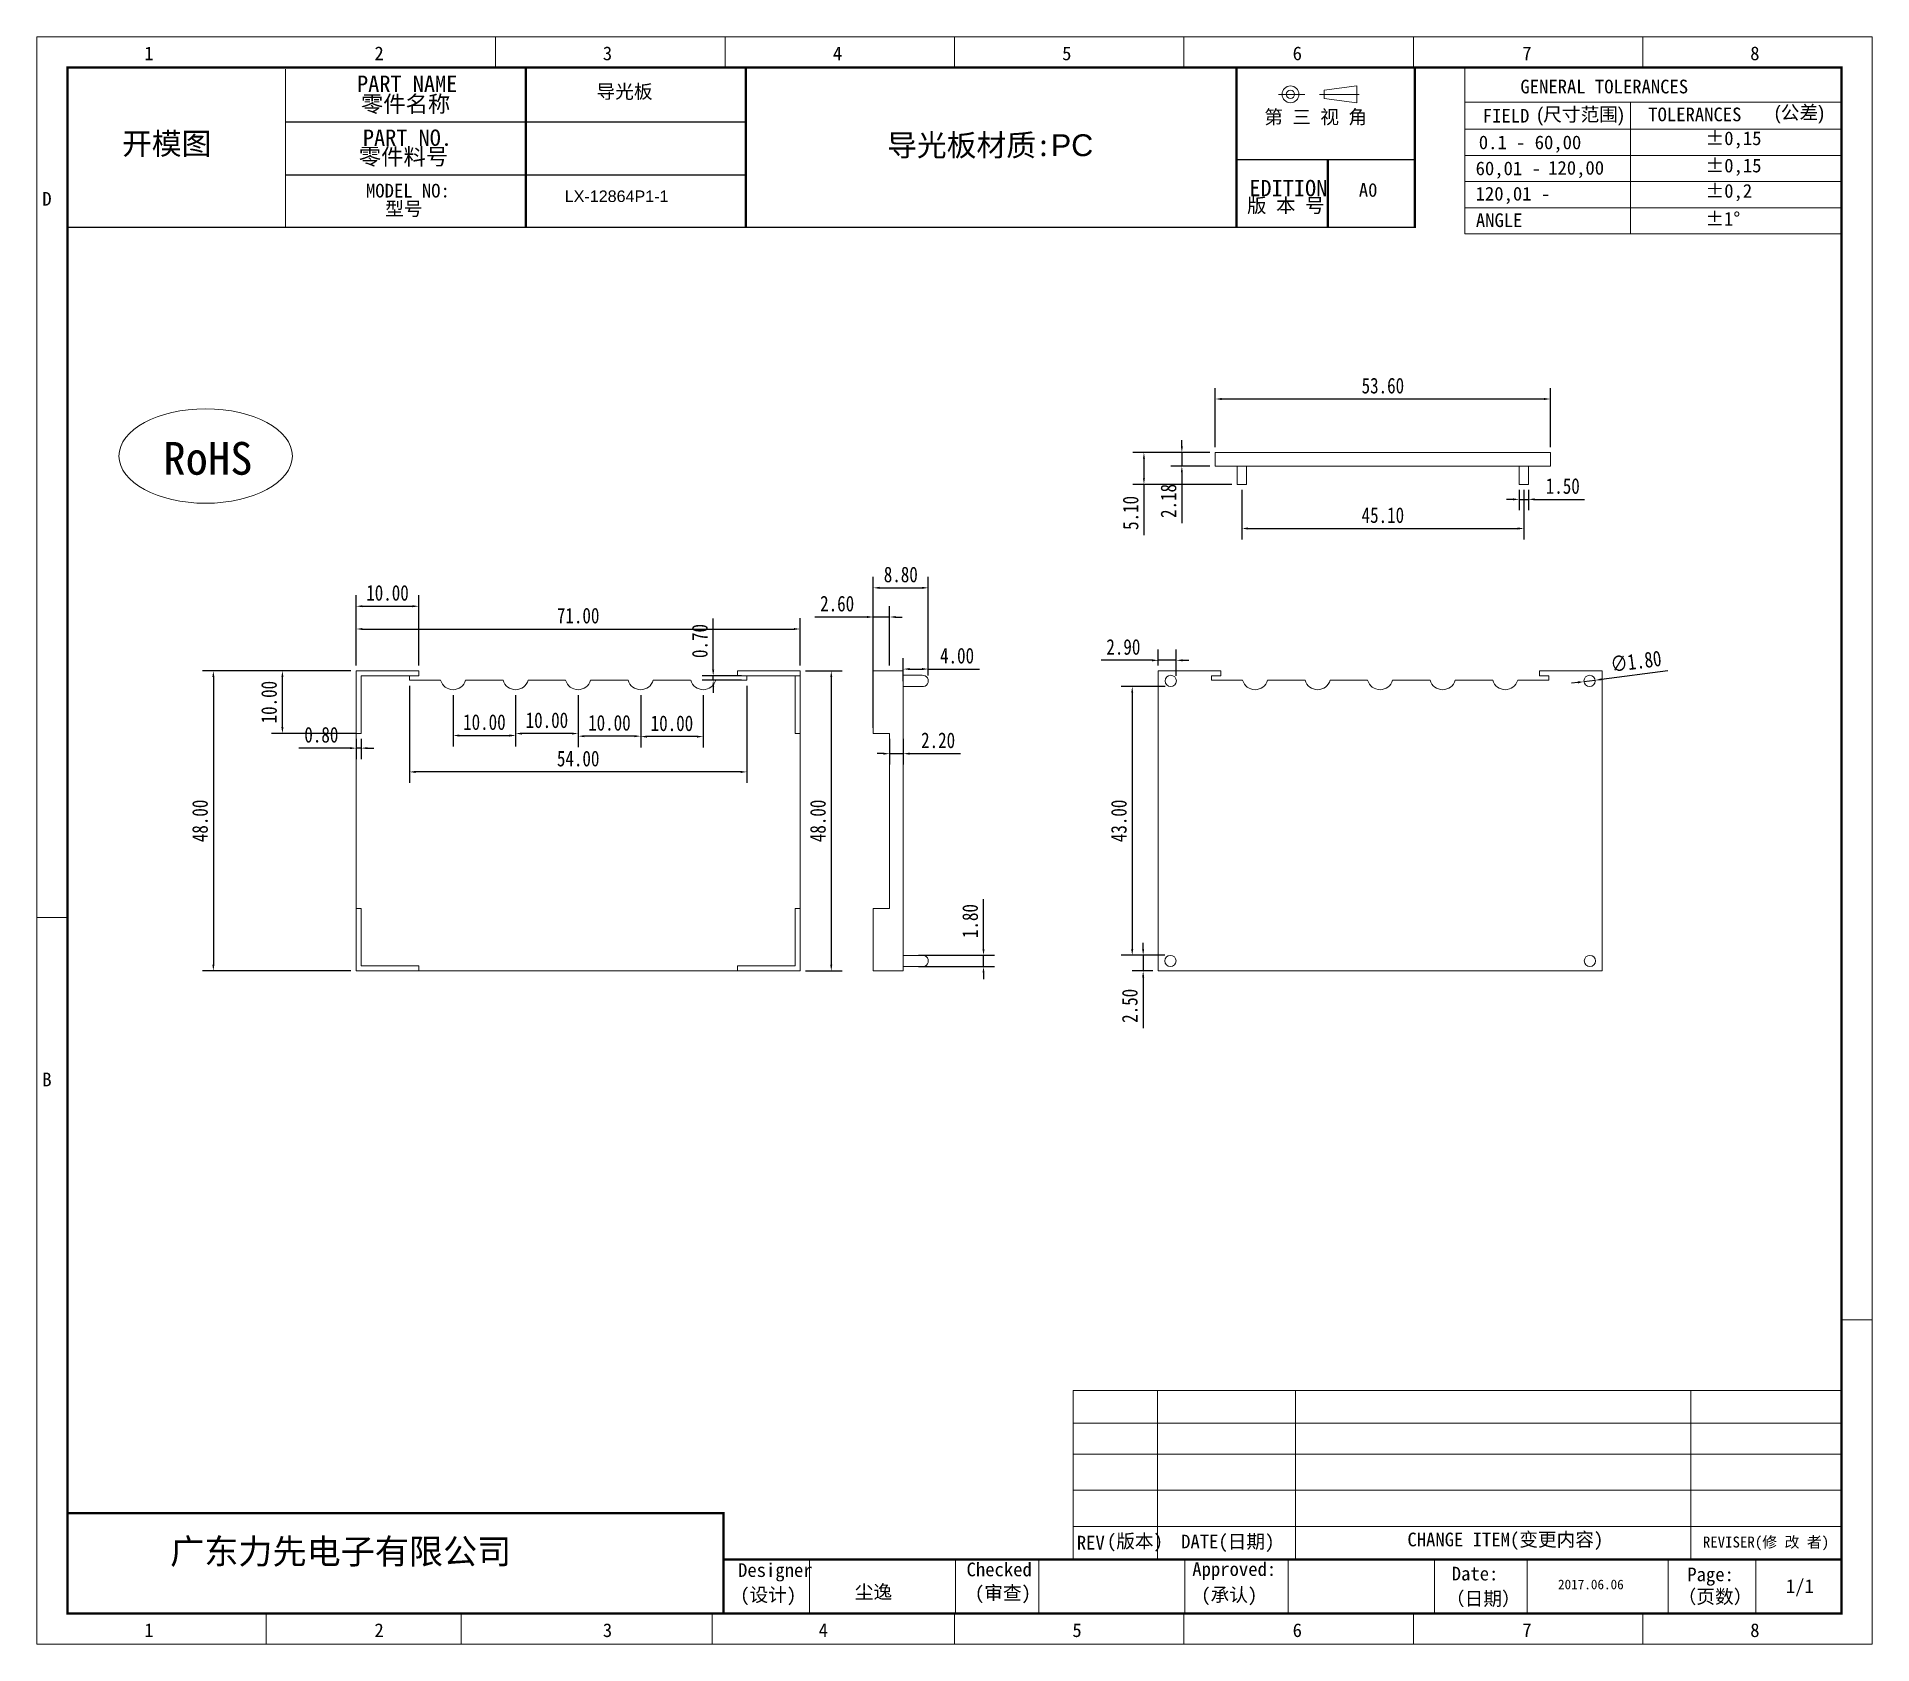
# Model space of a CAD drawing. Header units: millimetres. Extents: x -1174 to -880, y -24 to 233.
import ezdxf
from ezdxf.enums import TextEntityAlignment as Align

# ---------------------------------------------------------------- set-up
doc = ezdxf.new("R2010")
doc.units = ezdxf.units.MM
doc.layers.add('FPC-O', color=7, linetype='Continuous')
doc.layers.add('P', color=7, linetype='Continuous')
doc.styles.add('linxunlong', font='')
doc.styles.add('标注层', font='', dxfattribs={"width": 0.8, "height": 2.5})
doc.styles.add('楷体', font='')
doc.styles.get('linxunlong').set_extended_font_data('SimSun')
doc.styles.get('标注层').set_extended_font_data('SimSun')
doc.styles.get('楷体').set_extended_font_data('楷体_GB2312')
doc.dimstyles.new('标准尺寸标注', dxfattribs={"dimtxt": 2.5, "dimasz": 1, "dimexe": 1.75, "dimexo": 0.875, "dimgap": 0.875, "dimtad": 1, "dimzin": 1, "dimdsep": 46, "dimtxsty": '标注层', "dimcen": 2.5, "dimadec": 0, "dimazin": 0, "dimtfac": 1, "dimtmove": 0, "dimatfit": 3, "dimfxl": 1, "dimtolj": 1, "dimtzin": 0, "dimarcsym": 0})

# ---------------------------------------------------------------- blocks, each defined once
blk = doc.blocks.new('*D42')
at = {"layer": 'Defpoints', "color": 0}
for p in [(-1051.89, 138.06), (-1122.89, 131.36), (-1051.89, 131.36)]:
    blk.add_point(p, dxfattribs=at)
at = {"layer": 'FPC-O', "color": 0, "lineweight": -2}
for p, q in [((-1122.89, 132.23), (-1122.89, 139.81)), ((-1121.89, 138.06), (-1052.89, 138.06)), ((-1051.89, 132.23), (-1051.89, 139.81))]:
    blk.add_line(p, q, dxfattribs=at)
at = {"layer": 'FPC-O', "color": 0}
for points in [[(-1121.89, 138.23), (-1121.89, 137.9), (-1122.89, 138.06)], [(-1052.89, 138.23), (-1052.89, 137.9), (-1051.89, 138.06)]]:
    blk.add_solid(points, dxfattribs=at)
at = {"layer": 'FPC-O', "color": 0, "lineweight": 5, "insert": (-1087.39, 140.19), "char_height": 2.5, "attachment_point": 5, "style": '标注层'}
blk.add_mtext('\\A1;71.00', dxfattribs=at)
blk = doc.blocks.new('*D43')
at = {"layer": 'Defpoints', "color": 0}
for p in [(-1051.89, 131.36), (-1051.89, 83.36), (-1046.9, 83.36)]:
    blk.add_point(p, dxfattribs=at)
at = {"layer": 'FPC-O', "color": 0, "lineweight": -2}
for p, q in [((-1051.02, 131.36), (-1045.15, 131.36)), ((-1046.9, 130.36), (-1046.9, 84.36)), ((-1051.02, 83.36), (-1045.15, 83.36))]:
    blk.add_line(p, q, dxfattribs=at)
at = {"layer": 'FPC-O', "color": 0}
for points in [[(-1047.07, 130.36), (-1046.74, 130.36), (-1046.9, 131.36)], [(-1047.07, 84.36), (-1046.74, 84.36), (-1046.9, 83.36)]]:
    blk.add_solid(points, dxfattribs=at)
at = {"layer": 'FPC-O', "color": 0, "lineweight": 5, "insert": (-1049.03, 107.36), "char_height": 2.5, "attachment_point": 5, "rotation": 90, "style": '标注层'}
blk.add_mtext('\\A1;48.00', dxfattribs=at)
blk = doc.blocks.new('*D44')
at = {"layer": 'Defpoints', "color": 0}
for p in [(-1037.58, 139.98), (-1037.58, 131.36), (-1040.18, 121.36)]:
    blk.add_point(p, dxfattribs=at)
at = {"layer": 'FPC-O', "color": 0, "lineweight": -2}
for p, q in [((-1040.18, 122.23), (-1040.18, 141.73)), ((-1037.58, 132.23), (-1037.58, 141.73)), ((-1041.18, 139.98), (-1049.53, 139.98)), ((-1037.58, 139.98), (-1040.18, 139.98)), ((-1036.58, 139.98), (-1035.58, 139.98))]:
    blk.add_line(p, q, dxfattribs=at)
at = {"layer": 'FPC-O', "color": 0}
for points in [[(-1041.18, 140.15), (-1041.18, 139.82), (-1040.18, 139.98)], [(-1036.58, 140.15), (-1036.58, 139.82), (-1037.58, 139.98)]]:
    blk.add_solid(points, dxfattribs=at)
at = {"layer": 'FPC-O', "color": 0, "lineweight": 5, "insert": (-1045.96, 142.11), "char_height": 2.5, "attachment_point": 5, "style": '标注层'}
blk.add_mtext('\\A1;2.60', dxfattribs=at)
blk = doc.blocks.new('*D45')
at = {"layer": 'Defpoints', "color": 0}
for p in [(-1037.58, 121.36), (-1035.38, 121.36), (-1035.38, 118.12)]:
    blk.add_point(p, dxfattribs=at)
at = {"layer": 'FPC-O', "color": 0, "lineweight": -2}
for p, q in [((-1037.58, 120.48), (-1037.58, 116.37)), ((-1035.38, 120.48), (-1035.38, 116.37)), ((-1038.58, 118.12), (-1039.58, 118.12)), ((-1037.58, 118.12), (-1035.38, 118.12)), ((-1034.38, 118.12), (-1026.23, 118.12))]:
    blk.add_line(p, q, dxfattribs=at)
at = {"layer": 'FPC-O', "color": 0}
for points in [[(-1038.58, 118.28), (-1038.58, 117.95), (-1037.58, 118.12)], [(-1034.38, 118.28), (-1034.38, 117.95), (-1035.38, 118.12)]]:
    blk.add_solid(points, dxfattribs=at)
at = {"layer": 'FPC-O', "color": 0, "lineweight": 5, "insert": (-1029.81, 120.24), "char_height": 2.5, "attachment_point": 5, "style": '标注层'}
blk.add_mtext('\\A1;2.20', dxfattribs=at)
blk = doc.blocks.new('*D46')
at = {"layer": 'Defpoints', "color": 0}
for p in [(-1031.38, 131.65), (-1031.38, 129.76), (-1035.38, 128.86)]:
    blk.add_point(p, dxfattribs=at)
at = {"layer": 'FPC-O', "color": 0, "lineweight": -2}
for p, q in [((-1035.38, 129.73), (-1035.38, 133.4)), ((-1031.38, 130.63), (-1031.38, 133.4)), ((-1034.38, 131.65), (-1032.38, 131.65)), ((-1031.38, 131.65), (-1023.19, 131.65))]:
    blk.add_line(p, q, dxfattribs=at)
at = {"layer": 'FPC-O', "color": 0}
for points in [[(-1034.38, 131.82), (-1034.38, 131.49), (-1035.38, 131.65)], [(-1032.38, 131.82), (-1032.38, 131.49), (-1031.38, 131.65)]]:
    blk.add_solid(points, dxfattribs=at)
at = {"layer": 'FPC-O', "color": 0, "lineweight": 5, "insert": (-1026.78, 133.78), "char_height": 2.5, "attachment_point": 5, "style": '标注层'}
blk.add_mtext('\\A1;4.00', dxfattribs=at)
blk = doc.blocks.new('*D47')
at = {"layer": 'Defpoints', "color": 0}
for p in [(-1122.89, 121.36), (-1122.09, 121.36), (-1122.89, 119)]:
    blk.add_point(p, dxfattribs=at)
at = {"layer": 'FPC-O', "color": 0, "lineweight": -2}
for p, q in [((-1122.89, 120.48), (-1122.89, 117.25)), ((-1122.09, 120.48), (-1122.09, 117.25)), ((-1123.89, 119), (-1132.05, 119)), ((-1122.09, 119), (-1122.89, 119)), ((-1121.09, 119), (-1120.09, 119))]:
    blk.add_line(p, q, dxfattribs=at)
at = {"layer": 'FPC-O', "color": 0}
for points in [[(-1123.89, 119.17), (-1123.89, 118.84), (-1122.89, 119)], [(-1121.09, 119.17), (-1121.09, 118.84), (-1122.09, 119)]]:
    blk.add_solid(points, dxfattribs=at)
at = {"layer": 'FPC-O', "color": 0, "lineweight": 5, "insert": (-1128.47, 121.13), "char_height": 2.5, "attachment_point": 5, "style": '标注层'}
blk.add_mtext('\\A1;0.80', dxfattribs=at)
blk = doc.blocks.new('*D48')
at = {"layer": 'Defpoints', "color": 0}
for p in [(-1134.7, 131.36), (-1122.89, 131.36), (-1121.98, 121.36)]:
    blk.add_point(p, dxfattribs=at)
at = {"layer": 'FPC-O', "color": 0, "lineweight": -2}
for p, q in [((-1123.77, 131.36), (-1136.45, 131.36)), ((-1134.7, 122.36), (-1134.7, 130.36)), ((-1122.86, 121.36), (-1136.45, 121.36))]:
    blk.add_line(p, q, dxfattribs=at)
at = {"layer": 'FPC-O', "color": 0}
for points in [[(-1134.87, 130.36), (-1134.53, 130.36), (-1134.7, 131.36)], [(-1134.87, 122.36), (-1134.53, 122.36), (-1134.7, 121.36)]]:
    blk.add_solid(points, dxfattribs=at)
at = {"layer": 'FPC-O', "color": 0, "lineweight": 5, "insert": (-1136.83, 126.36), "char_height": 2.5, "attachment_point": 5, "rotation": 90, "style": '标注层'}
blk.add_mtext('\\A1;10.00', dxfattribs=at)
blk = doc.blocks.new('*D49')
at = {"layer": 'Defpoints', "color": 0}
for p in [(-1112.89, 141.7), (-1122.89, 131.36), (-1112.89, 131.36)]:
    blk.add_point(p, dxfattribs=at)
at = {"layer": 'FPC-O', "color": 0, "lineweight": -2}
for p, q in [((-1122.89, 132.23), (-1122.89, 143.45)), ((-1121.89, 141.7), (-1113.89, 141.7)), ((-1112.89, 132.23), (-1112.89, 143.45))]:
    blk.add_line(p, q, dxfattribs=at)
at = {"layer": 'FPC-O', "color": 0}
for points in [[(-1121.89, 141.87), (-1121.89, 141.54), (-1122.89, 141.7)], [(-1113.89, 141.87), (-1113.89, 141.54), (-1112.89, 141.7)]]:
    blk.add_solid(points, dxfattribs=at)
at = {"layer": 'FPC-O', "color": 0, "lineweight": 5, "insert": (-1117.89, 143.83), "char_height": 2.5, "attachment_point": 5, "style": '标注层'}
blk.add_mtext('\\A1;10.00', dxfattribs=at)
blk = doc.blocks.new('*D50')
at = {"layer": 'Defpoints', "color": 0}
for p in [(-1107.39, 128.36), (-1097.39, 128.36), (-1097.39, 121.02)]:
    blk.add_point(p, dxfattribs=at)
at = {"layer": 'FPC-O', "color": 0, "lineweight": -2}
for p, q in [((-1107.39, 127.48), (-1107.39, 119.27)), ((-1097.39, 127.48), (-1097.39, 119.27)), ((-1106.39, 121.02), (-1098.39, 121.02))]:
    blk.add_line(p, q, dxfattribs=at)
at = {"layer": 'FPC-O', "color": 0}
for points in [[(-1106.39, 121.19), (-1106.39, 120.85), (-1107.39, 121.02)], [(-1098.39, 121.19), (-1098.39, 120.85), (-1097.39, 121.02)]]:
    blk.add_solid(points, dxfattribs=at)
at = {"layer": 'FPC-O', "color": 0, "lineweight": 5, "insert": (-1102.39, 123.15), "char_height": 2.5, "attachment_point": 5, "style": '标注层'}
blk.add_mtext('\\A1;10.00', dxfattribs=at)
blk = doc.blocks.new('*D51')
at = {"layer": 'Defpoints', "color": 0}
for p in [(-1097.39, 128.36), (-1087.39, 128.36), (-1097.39, 121.34)]:
    blk.add_point(p, dxfattribs=at)
at = {"layer": 'FPC-O', "color": 0, "lineweight": -2}
for p, q in [((-1097.39, 127.48), (-1097.39, 119.59)), ((-1087.39, 127.48), (-1087.39, 119.59)), ((-1088.39, 121.34), (-1096.39, 121.34))]:
    blk.add_line(p, q, dxfattribs=at)
at = {"layer": 'FPC-O', "color": 0}
for points in [[(-1096.39, 121.5), (-1096.39, 121.17), (-1097.39, 121.34)], [(-1088.39, 121.5), (-1088.39, 121.17), (-1087.39, 121.34)]]:
    blk.add_solid(points, dxfattribs=at)
at = {"layer": 'FPC-O', "color": 0, "lineweight": 5, "insert": (-1092.39, 123.46), "char_height": 2.5, "attachment_point": 5, "style": '标注层'}
blk.add_mtext('\\A1;10.00', dxfattribs=at)
blk = doc.blocks.new('*D52')
at = {"layer": 'Defpoints', "color": 0}
for p in [(-1077.39, 128.36), (-1087.39, 121.34), (-1087.39, 120.92)]:
    blk.add_point(p, dxfattribs=at)
at = {"layer": 'FPC-O', "color": 0, "lineweight": -2}
for p, q in [((-1077.39, 127.48), (-1077.39, 119.17)), ((-1087.39, 120.46), (-1087.39, 119.17)), ((-1078.39, 120.92), (-1086.39, 120.92))]:
    blk.add_line(p, q, dxfattribs=at)
at = {"layer": 'FPC-O', "color": 0}
for points in [[(-1086.39, 121.08), (-1086.39, 120.75), (-1087.39, 120.92)], [(-1078.39, 121.08), (-1078.39, 120.75), (-1077.39, 120.92)]]:
    blk.add_solid(points, dxfattribs=at)
at = {"layer": 'FPC-O', "color": 0, "lineweight": 5, "insert": (-1082.39, 123.04), "char_height": 2.5, "attachment_point": 5, "style": '标注层'}
blk.add_mtext('\\A1;10.00', dxfattribs=at)
blk = doc.blocks.new('*D53')
at = {"layer": 'Defpoints', "color": 0}
for p in [(-1077.39, 128.36), (-1067.39, 128.36), (-1077.39, 120.85)]:
    blk.add_point(p, dxfattribs=at)
at = {"layer": 'FPC-O', "color": 0, "lineweight": -2}
for p, q in [((-1077.39, 127.48), (-1077.39, 119.1)), ((-1067.39, 127.48), (-1067.39, 119.1)), ((-1068.39, 120.85), (-1076.39, 120.85))]:
    blk.add_line(p, q, dxfattribs=at)
at = {"layer": 'FPC-O', "color": 0}
for points in [[(-1076.39, 121.01), (-1076.39, 120.68), (-1077.39, 120.85)], [(-1068.39, 121.01), (-1068.39, 120.68), (-1067.39, 120.85)]]:
    blk.add_solid(points, dxfattribs=at)
at = {"layer": 'FPC-O', "color": 0, "lineweight": 5, "insert": (-1072.39, 122.97), "char_height": 2.5, "attachment_point": 5, "style": '标注层'}
blk.add_mtext('\\A1;10.00', dxfattribs=at)
blk = doc.blocks.new('*D54')
at = {"layer": 'Defpoints', "color": 0}
for p in [(-1114.39, 129.86), (-1060.39, 129.86), (-1114.39, 115.2)]:
    blk.add_point(p, dxfattribs=at)
at = {"layer": 'FPC-O', "color": 0, "lineweight": -2}
for p, q in [((-1114.39, 128.98), (-1114.39, 113.45)), ((-1060.39, 128.98), (-1060.39, 113.45)), ((-1061.39, 115.2), (-1113.39, 115.2))]:
    blk.add_line(p, q, dxfattribs=at)
at = {"layer": 'FPC-O', "color": 0}
for points in [[(-1113.39, 115.36), (-1113.39, 115.03), (-1114.39, 115.2)], [(-1061.39, 115.36), (-1061.39, 115.03), (-1060.39, 115.2)]]:
    blk.add_solid(points, dxfattribs=at)
at = {"layer": 'FPC-O', "color": 0, "lineweight": 5, "insert": (-1087.39, 117.32), "char_height": 2.5, "attachment_point": 5, "style": '标注层'}
blk.add_mtext('\\A1;54.00', dxfattribs=at)
blk = doc.blocks.new('*D55')
at = {"layer": 'Defpoints', "color": 0}
for p in [(-1065.79, 130.56), (-1060.39, 130.56), (-1060.39, 129.86)]:
    blk.add_point(p, dxfattribs=at)
at = {"layer": 'FPC-O', "color": 0, "lineweight": -2}
for p, q in [((-1065.79, 131.56), (-1065.79, 139.72)), ((-1061.27, 130.56), (-1067.54, 130.56)), ((-1061.27, 129.86), (-1067.54, 129.86)), ((-1065.79, 129.86), (-1065.79, 130.56)), ((-1065.79, 128.86), (-1065.79, 127.86))]:
    blk.add_line(p, q, dxfattribs=at)
at = {"layer": 'FPC-O', "color": 0}
for points in [[(-1065.96, 131.56), (-1065.63, 131.56), (-1065.79, 130.56)], [(-1065.96, 128.86), (-1065.63, 128.86), (-1065.79, 129.86)]]:
    blk.add_solid(points, dxfattribs=at)
at = {"layer": 'FPC-O', "color": 0, "lineweight": 5, "insert": (-1067.92, 136.14), "char_height": 2.5, "attachment_point": 5, "rotation": 90, "style": '标注层'}
blk.add_mtext('\\A1;0.70', dxfattribs=at)
blk = doc.blocks.new('*D56')
at = {"layer": 'Defpoints', "color": 0}
for p in [(-1033.83, 85.86), (-1022.55, 85.86), (-1033.83, 84.06)]:
    blk.add_point(p, dxfattribs=at)
at = {"layer": 'FPC-O', "color": 0, "lineweight": -2}
for p, q in [((-1022.55, 86.86), (-1022.55, 94.83)), ((-1032.96, 85.86), (-1020.8, 85.86)), ((-1022.55, 84.06), (-1022.55, 85.86)), ((-1032.96, 84.06), (-1020.8, 84.06)), ((-1022.55, 83.06), (-1022.55, 82.06))]:
    blk.add_line(p, q, dxfattribs=at)
at = {"layer": 'FPC-O', "color": 0}
for points in [[(-1022.72, 86.86), (-1022.39, 86.86), (-1022.55, 85.86)], [(-1022.72, 83.06), (-1022.39, 83.06), (-1022.55, 84.06)]]:
    blk.add_solid(points, dxfattribs=at)
at = {"layer": 'FPC-O', "color": 0, "lineweight": 5, "insert": (-1024.68, 91.34), "char_height": 2.5, "attachment_point": 5, "rotation": 90, "style": '标注层'}
blk.add_mtext('\\A1;1.80', dxfattribs=at)
blk = doc.blocks.new('*D57')
at = {"layer": 'Defpoints', "color": 0}
for p in [(-1122.89, 131.36), (-1145.74, 83.36), (-1122.89, 83.36)]:
    blk.add_point(p, dxfattribs=at)
at = {"layer": 'FPC-O', "color": 0, "lineweight": -2}
for p, q in [((-1123.77, 131.36), (-1147.49, 131.36)), ((-1145.74, 130.36), (-1145.74, 84.36)), ((-1123.77, 83.36), (-1147.49, 83.36))]:
    blk.add_line(p, q, dxfattribs=at)
at = {"layer": 'FPC-O', "color": 0}
for points in [[(-1145.91, 130.36), (-1145.58, 130.36), (-1145.74, 131.36)], [(-1145.91, 84.36), (-1145.58, 84.36), (-1145.74, 83.36)]]:
    blk.add_solid(points, dxfattribs=at)
at = {"layer": 'FPC-O', "color": 0, "lineweight": 5, "insert": (-1147.87, 107.36), "char_height": 2.5, "attachment_point": 5, "rotation": 90, "style": '标注层'}
blk.add_mtext('\\A1;48.00', dxfattribs=at)
blk = doc.blocks.new('*D58')
at = {"layer": 'Defpoints', "color": 0}
for p in [(-1031.38, 144.65), (-1040.18, 131.36), (-1031.38, 129.76)]:
    blk.add_point(p, dxfattribs=at)
at = {"layer": 'FPC-O', "color": 0, "lineweight": -2}
for p, q in [((-1040.18, 132.23), (-1040.18, 146.4)), ((-1039.18, 144.65), (-1032.38, 144.65)), ((-1031.38, 130.63), (-1031.38, 146.4))]:
    blk.add_line(p, q, dxfattribs=at)
at = {"layer": 'FPC-O', "color": 0}
for points in [[(-1039.18, 144.81), (-1039.18, 144.48), (-1040.18, 144.65)], [(-1032.38, 144.81), (-1032.38, 144.48), (-1031.38, 144.65)]]:
    blk.add_solid(points, dxfattribs=at)
at = {"layer": 'FPC-O', "color": 0, "lineweight": 5, "insert": (-1035.78, 146.77), "char_height": 2.5, "attachment_point": 5, "style": '标注层'}
blk.add_mtext('\\A1;8.80', dxfattribs=at)
blk = doc.blocks.new('*D59')
at = {"layer": 'Defpoints', "color": 0}
for p in [(-926.5, 129.64), (-924.71, 129.87)]:
    blk.add_point(p, dxfattribs=at)
at = {"layer": 'FPC-O', "color": 0, "lineweight": -2}
for p, q in [((-927.49, 129.51), (-928.48, 129.38)), ((-926.5, 129.64), (-924.71, 129.87)), ((-913.07, 131.38), (-923.72, 130))]:
    blk.add_line(p, q, dxfattribs=at)
at = {"layer": 'FPC-O', "color": 0}
for points in [[(-927.51, 129.68), (-927.47, 129.35), (-926.5, 129.64)], [(-923.74, 130.16), (-923.7, 129.83), (-924.71, 129.87)]]:
    blk.add_solid(points, dxfattribs=at)
at = {"layer": 'FPC-O', "color": 0, "lineweight": 5, "insert": (-918.18, 132.88), "char_height": 2.5, "attachment_point": 5, "rotation": 7.3796, "style": '标注层'}
blk.add_mtext('\\A1;∅1.80', dxfattribs=at)
blk = doc.blocks.new('*D60')
at = {"layer": 'Defpoints', "color": 0}
for p in [(-992.6, 128.86), (-998.76, 85.86), (-992.65, 85.86)]:
    blk.add_point(p, dxfattribs=at)
at = {"layer": 'FPC-O', "color": 0, "lineweight": -2}
for p, q in [((-993.48, 128.86), (-1000.51, 128.86)), ((-998.76, 127.86), (-998.76, 86.86)), ((-993.53, 85.86), (-1000.51, 85.86))]:
    blk.add_line(p, q, dxfattribs=at)
at = {"layer": 'FPC-O', "color": 0}
for points in [[(-998.93, 127.86), (-998.6, 127.86), (-998.76, 128.86)], [(-998.93, 86.86), (-998.6, 86.86), (-998.76, 85.86)]]:
    blk.add_solid(points, dxfattribs=at)
at = {"layer": 'FPC-O', "color": 0, "lineweight": 5, "insert": (-1000.89, 107.36), "char_height": 2.5, "attachment_point": 5, "rotation": 90, "style": '标注层'}
blk.add_mtext('\\A1;43.00', dxfattribs=at)
blk = doc.blocks.new('*D61')
at = {"layer": 'Defpoints', "color": 0}
for p in [(-992.65, 85.86), (-997.01, 83.36), (-994.6, 83.36)]:
    blk.add_point(p, dxfattribs=at)
at = {"layer": 'FPC-O', "color": 0, "lineweight": -2}
for p, q in [((-993.53, 85.86), (-998.76, 85.86)), ((-997.01, 86.86), (-997.01, 87.86)), ((-997.01, 85.86), (-997.01, 83.36)), ((-995.48, 83.36), (-998.76, 83.36)), ((-997.01, 82.36), (-997.01, 74.21))]:
    blk.add_line(p, q, dxfattribs=at)
at = {"layer": 'FPC-O', "color": 0}
for points in [[(-997.18, 86.86), (-996.85, 86.86), (-997.01, 85.86)], [(-997.18, 82.36), (-996.85, 82.36), (-997.01, 83.36)]]:
    blk.add_solid(points, dxfattribs=at)
at = {"layer": 'FPC-O', "color": 0, "lineweight": 5, "insert": (-999.14, 77.78), "char_height": 2.5, "attachment_point": 5, "rotation": 90, "style": '标注层'}
blk.add_mtext('\\A1;2.50', dxfattribs=at)
blk = doc.blocks.new('*D62')
at = {"layer": 'Defpoints', "color": 0}
for p in [(-994.6, 133.05), (-994.6, 131.36), (-991.71, 129.72)]:
    blk.add_point(p, dxfattribs=at)
at = {"layer": 'FPC-O', "color": 0, "lineweight": -2}
for p, q in [((-995.6, 133.05), (-1003.75, 133.05)), ((-994.6, 132.23), (-994.6, 134.8)), ((-991.71, 133.05), (-994.6, 133.05)), ((-991.71, 130.59), (-991.71, 134.8)), ((-990.71, 133.05), (-989.71, 133.05))]:
    blk.add_line(p, q, dxfattribs=at)
at = {"layer": 'FPC-O', "color": 0}
for points in [[(-995.6, 133.22), (-995.6, 132.88), (-994.6, 133.05)], [(-990.71, 133.22), (-990.71, 132.88), (-991.71, 133.05)]]:
    blk.add_solid(points, dxfattribs=at)
at = {"layer": 'FPC-O', "color": 0, "lineweight": 5, "insert": (-1000.18, 135.18), "char_height": 2.5, "attachment_point": 5, "style": '标注层'}
blk.add_mtext('\\A1;2.90', dxfattribs=at)
blk = doc.blocks.new('*D63')
at = {"layer": 'Defpoints', "color": 0}
for p in [(-931.87, 174.86), (-985.47, 166.29), (-931.87, 166.29)]:
    blk.add_point(p, dxfattribs=at)
at = {"layer": 'FPC-O', "color": 0, "lineweight": -2}
for p, q in [((-985.47, 167.16), (-985.47, 176.61)), ((-931.87, 167.16), (-931.87, 176.61)), ((-984.47, 174.86), (-932.87, 174.86))]:
    blk.add_line(p, q, dxfattribs=at)
at = {"layer": 'FPC-O', "color": 0}
for points in [[(-984.47, 175.02), (-984.47, 174.69), (-985.47, 174.86)], [(-932.87, 175.02), (-932.87, 174.69), (-931.87, 174.86)]]:
    blk.add_solid(points, dxfattribs=at)
at = {"layer": 'FPC-O', "color": 0, "lineweight": 5, "insert": (-958.67, 176.98), "char_height": 2.5, "attachment_point": 5, "style": '标注层'}
blk.add_mtext('\\A1;53.60', dxfattribs=at)
blk = doc.blocks.new('*D64')
at = {"layer": 'Defpoints', "color": 0}
for p in [(-985.47, 166.29), (-990.82, 164.11), (-985.47, 164.11)]:
    blk.add_point(p, dxfattribs=at)
at = {"layer": 'FPC-O', "color": 0, "lineweight": -2}
for p, q in [((-990.82, 167.29), (-990.82, 168.29)), ((-986.35, 166.29), (-992.57, 166.29)), ((-990.82, 166.29), (-990.82, 164.11)), ((-986.35, 164.11), (-992.57, 164.11)), ((-990.82, 163.11), (-990.82, 154.98))]:
    blk.add_line(p, q, dxfattribs=at)
at = {"layer": 'FPC-O', "color": 0}
for points in [[(-990.99, 167.29), (-990.66, 167.29), (-990.82, 166.29)], [(-990.99, 163.11), (-990.66, 163.11), (-990.82, 164.11)]]:
    blk.add_solid(points, dxfattribs=at)
at = {"layer": 'FPC-O', "color": 0, "lineweight": 5, "insert": (-992.95, 158.55), "char_height": 2.5, "attachment_point": 5, "rotation": 90, "style": '标注层'}
blk.add_mtext('\\A1;2.18', dxfattribs=at)
blk = doc.blocks.new('*D65')
at = {"layer": 'Defpoints', "color": 0}
for p in [(-985.47, 166.29), (-996.89, 161.19), (-981.97, 161.19)]:
    blk.add_point(p, dxfattribs=at)
at = {"layer": 'FPC-O', "color": 0, "lineweight": -2}
for p, q in [((-986.35, 166.29), (-998.64, 166.29)), ((-996.89, 165.29), (-996.89, 162.19)), ((-982.85, 161.19), (-998.64, 161.19)), ((-996.89, 161.19), (-996.89, 153.06))]:
    blk.add_line(p, q, dxfattribs=at)
at = {"layer": 'FPC-O', "color": 0}
for points in [[(-997.05, 165.29), (-996.72, 165.29), (-996.89, 166.29)], [(-997.05, 162.19), (-996.72, 162.19), (-996.89, 161.19)]]:
    blk.add_solid(points, dxfattribs=at)
at = {"layer": 'FPC-O', "color": 0, "lineweight": 5, "insert": (-999.01, 156.63), "char_height": 2.5, "attachment_point": 5, "rotation": 90, "style": '标注层'}
blk.add_mtext('\\A1;5.10', dxfattribs=at)
blk = doc.blocks.new('*D66')
at = {"layer": 'Defpoints', "color": 0}
for p in [(-981.22, 161.19), (-936.12, 161.19), (-936.12, 154.14)]:
    blk.add_point(p, dxfattribs=at)
at = {"layer": 'FPC-O', "color": 0, "lineweight": -2}
for p, q in [((-981.22, 160.31), (-981.22, 152.39)), ((-936.12, 160.31), (-936.12, 152.39)), ((-980.22, 154.14), (-937.12, 154.14))]:
    blk.add_line(p, q, dxfattribs=at)
at = {"layer": 'FPC-O', "color": 0}
for points in [[(-980.22, 154.31), (-980.22, 153.97), (-981.22, 154.14)], [(-937.12, 154.31), (-937.12, 153.97), (-936.12, 154.14)]]:
    blk.add_solid(points, dxfattribs=at)
at = {"layer": 'FPC-O', "color": 0, "lineweight": 5, "insert": (-958.67, 156.26), "char_height": 2.5, "attachment_point": 5, "style": '标注层'}
blk.add_mtext('\\A1;45.10', dxfattribs=at)
blk = doc.blocks.new('*D67')
at = {"layer": 'Defpoints', "color": 0}
for p in [(-936.87, 161.19), (-935.37, 161.19), (-935.37, 158.8)]:
    blk.add_point(p, dxfattribs=at)
at = {"layer": 'FPC-O', "color": 0, "lineweight": -2}
for p, q in [((-937.87, 158.8), (-938.87, 158.8)), ((-936.87, 160.31), (-936.87, 157.05)), ((-936.87, 158.8), (-935.37, 158.8)), ((-935.37, 160.31), (-935.37, 157.05)), ((-934.37, 158.8), (-926.4, 158.8))]:
    blk.add_line(p, q, dxfattribs=at)
at = {"layer": 'FPC-O', "color": 0}
for points in [[(-937.87, 158.97), (-937.87, 158.63), (-936.87, 158.8)], [(-934.37, 158.97), (-934.37, 158.63), (-935.37, 158.8)]]:
    blk.add_solid(points, dxfattribs=at)
at = {"layer": 'FPC-O', "color": 0, "lineweight": 5, "insert": (-929.89, 160.92), "char_height": 2.5, "attachment_point": 5, "style": '标注层'}
blk.add_mtext('\\A1;1.50', dxfattribs=at)

msp = doc.modelspace()

# ---------------------------------------------------------------- linework, layer by layer
at = {"color": 6, "lineweight": 5}
for p, q in [((-1174.001, -24.361), (-1174.001, 232.816)), ((-885.324, 227.873), (-885.324, -19.418)), ((-972.641, -10.811), (-972.641, 16.224)), ((-1008.229, 11.023), (-885.324, 11.023)), ((-885.324, 0.271), (-1008.229, 0.271))]:
    msp.add_line(p, q, dxfattribs=at)
at = {"lineweight": 5}
for p, q in [((-1174.001, 232.816), (-880.381, 232.816)), ((-1100.596, 227.873), (-1100.596, 232.816)), ((-1063.894, 227.873), (-1063.894, 232.816)), ((-1027.191, 227.873), (-1027.191, 232.816)), ((-990.489, 227.873), (-990.489, 232.816)), ((-953.786, 227.873), (-953.786, 232.816)), ((-917.084, 227.873), (-917.084, 232.816)), ((-880.381, 232.816), (-880.381, -24.361)), ((-1169.058, -19.418), (-1169.058, 227.873)), ((-1169.058, 227.873), (-885.324, 227.873)), ((-1134.184, 202.315), (-1134.184, 227.598)), ((-960.896, 227.873), (-885.324, 227.873)), ((-945.548, 227.873), (-945.548, 201.264)), ((-945.548, 227.873), (-885.324, 227.873)), ((-975.39, 223.596), (-971.163, 223.596)), ((-968.831, 223.596), (-962.441, 223.596)), ((-968.073, 224.267), (-962.812, 224.938)), ((-968.073, 224.267), (-968.073, 222.925)), ((-962.812, 224.938), (-962.812, 222.254)), ((-1169.058, 214.801), (-1169.058, 221.337)), ((-968.073, 222.925), (-962.812, 222.254)), ((-945.548, 222.347), (-885.324, 222.347)), ((-919.044, 222.347), (-919.044, 201.264)), ((-1169.058, 212.846), (-1169.058, 201.773)), ((-945.548, 213.829), (-885.324, 213.829)), ((-945.548, 209.64), (-885.324, 209.64)), ((-885.324, 209.64), (-945.548, 209.64)), ((-945.548, 201.264), (-885.324, 201.264)), ((-1174.001, 91.888), (-1169.058, 91.888)), ((-885.324, 27.541), (-880.381, 27.541)), ((-1008.229, 16.224), (-1008.229, -10.811)), ((-1008.229, 16.224), (-885.324, 16.224)), ((-994.729, -10.811), (-994.729, 16.224)), ((-909.381, -10.811), (-909.381, 16.224)), ((-885.324, 11.3), (-885.324, -11.904)), ((-885.324, 11.3), (-885.324, -11.904)), ((-885.324, 6.059), (-1008.229, 6.059)), ((-885.324, -19.418), (-885.324, -0.302)), ((-885.324, -5.496), (-1008.229, -5.496)), ((-1064.136, -19.418), (-1064.136, -10.811)), ((-1050.377, -19.418), (-1050.377, -10.811)), ((-1027.023, -19.418), (-1027.023, -10.811)), ((-1027.023, -19.418), (-1027.023, -10.811)), ((-1022.555, -10.811), (-948.286, -10.811)), ((-1013.688, -19.418), (-1013.688, -10.811)), ((-990.333, -19.418), (-990.333, -10.811)), ((-973.814, -19.418), (-973.814, -10.811)), ((-960.896, -10.811), (-885.324, -10.811)), ((-960.896, -10.811), (-885.324, -10.811)), ((-950.436, -19.418), (-950.436, -10.811)), ((-935.612, -19.418), (-935.612, -10.811)), ((-913.05, -10.811), (-913.05, -19.418)), ((-899, -19.418), (-899, -10.811)), ((-885.324, -19.418), (-1169.058, -19.418)), ((-1137.298, -24.361), (-1137.298, -19.418)), ((-1106.106, -24.361), (-1106.106, -19.418)), ((-1065.943, -24.361), (-1065.943, -19.418)), ((-1027.191, -24.361), (-1027.191, -19.418)), ((-990.489, -24.361), (-990.489, -19.418)), ((-953.786, -24.361), (-953.786, -19.418)), ((-917.084, -24.361), (-917.084, -19.418)), ((-880.381, -24.361), (-1174.001, -24.361))]:
    msp.add_line(p, q, dxfattribs=at)
at = {"color": 2, "lineweight": 5}
msp.add_line((-885.324, 218.017), (-945.548, 218.017), dxfattribs=at)
at = {"color": 3, "lineweight": 5}
msp.add_line((-885.324, 205.452), (-945.548, 205.452), dxfattribs=at)
at = {"lineweight": 5}
for points in [[(-1169.058, 202.315, 0.235, 0.235, 0), (-1095.751, 202.315, 0.386, 0.386, 0), (-1095.751, 227.873, 0.386, 0.386, 0)], [(-1169.058, 202.315, 0.235, 0.235, 0), (-1060.551, 202.315, 0.386, 0.386, 0), (-1060.551, 227.873, 0.386, 0.386, 0)], [(-1062.077, 202.315, 0.235, 0.235, 0), (-953.57, 202.315, 0.386, 0.386, 0), (-953.57, 227.873, 0.386, 0.386, 0)], [(-1075.962, 202.315, 0.235, 0.235, 0), (-967.455, 202.315, 0.386, 0.386, 0), (-967.455, 213.135, 0.386, 0.386, 0)], [(-1110.44, 202.315, 0.235, 0.235, 0), (-1012.691, 202.315, 0.386, 0.386, 0)]]:
    msp.add_lwpolyline(points, format="xyseb", dxfattribs=at)
for points, const_width in [([(-1169.058, -19.418), (-885.324, -19.418), (-885.324, 227.873), (-1169.058, 227.873), (-1169.058, -19.418)], 0.376), ([(-982.097, 213.135), (-953.57, 213.135)], 0.235), ([(-1134.184, 210.677), (-1060.551, 210.677)], 0.235), ([(-1169.058, -3.364), (-1064.136, -3.364)], 0.376), ([(-1064.136, -19.418), (-1064.136, -3.175)], 0.376), ([(-1064.136, -10.811), (-885.324, -10.811)], 0.376)]:
    msp.add_lwpolyline(points, dxfattribs=dict(at, const_width=const_width))
at = {"color": 2, "lineweight": 5}
msp.add_lwpolyline([(-1090.604, 202.315, 0.235, 0.235, 0), (-982.097, 202.315, 0.386, 0.386, 0), (-982.097, 227.873, 0.386, 0.386, 0)], format="xyseb", dxfattribs=at)
at = {"color": 4, "lineweight": 5, "const_width": 0.235}
msp.add_lwpolyline([(-1134.184, 219.178), (-1060.551, 219.178)], dxfattribs=at)
at = {"color": 7, "lineweight": 5, "const_width": 0.235}
msp.add_lwpolyline([(-1097.401, 202.315), (-953.57, 202.315)], dxfattribs=at)
at = {"lineweight": 5}
for radius in [1.342, 0.671]:
    msp.add_circle((-973.45, 223.596), radius, dxfattribs=at)
at = {"color": 3, "lineweight": 5}
msp.add_ellipse((-1146.976, 165.735), major_axis=(-13.868, 0), ratio=0.5452252, dxfattribs=at)
at = {"layer": 'FPC-O', "color": 0, "lineweight": 5}
for p, q in [((-931.874, 166.289), (-985.474, 166.289)), ((-985.474, 166.289), (-985.474, 164.109)), ((-931.874, 164.109), (-931.874, 166.289)), ((-985.474, 164.109), (-931.874, 164.109)), ((-981.974, 161.189), (-980.474, 161.189)), ((-935.374, 161.189), (-936.874, 161.189)), ((-1112.894, 131.355), (-1122.894, 131.355)), ((-1122.894, 131.355), (-1122.894, 83.355)), ((-1112.894, 130.555), (-1122.094, 130.555)), ((-1122.094, 130.555), (-1122.094, 121.355)), ((-1112.894, 130.555), (-1114.394, 130.555)), ((-1114.394, 130.555), (-1114.394, 129.855)), ((-1109.394, 129.855), (-1114.394, 129.855)), ((-1112.894, 131.355), (-1112.894, 130.555)), ((-1112.894, 131.355), (-1112.894, 130.555)), ((-1061.894, 130.555), (-1061.894, 131.355)), ((-1061.894, 130.555), (-1061.894, 131.355)), ((-1051.894, 131.355), (-1061.894, 131.355)), ((-1052.694, 130.555), (-1061.894, 130.555)), ((-1060.394, 130.555), (-1061.894, 130.555)), ((-1060.394, 130.555), (-1060.394, 129.855)), ((-1052.694, 121.355), (-1052.694, 130.555)), ((-1052.694, 130.555), (-1051.894, 130.555)), ((-1051.894, 83.355), (-1051.894, 131.355)), ((-1040.181, 131.355), (-1035.381, 131.355)), ((-1040.181, 131.355), (-1040.181, 121.355)), ((-1035.381, 131.355), (-1035.381, 83.355)), ((-1032.381, 130.655), (-1035.381, 130.655)), ((-984.605, 131.355), (-994.605, 131.355)), ((-994.605, 131.355), (-994.605, 83.355)), ((-984.605, 130.555), (-986.105, 130.555)), ((-986.105, 130.555), (-986.105, 129.855)), ((-981.105, 129.855), (-986.105, 129.855)), ((-984.605, 131.355), (-984.605, 130.555)), ((-984.605, 131.355), (-984.605, 130.555)), ((-971.105, 129.855), (-977.105, 129.855)), ((-961.105, 129.855), (-967.105, 129.855)), ((-951.105, 129.855), (-957.105, 129.855)), ((-941.105, 129.855), (-947.105, 129.855)), ((-932.105, 129.855), (-937.105, 129.855)), ((-933.605, 130.555), (-933.605, 131.355)), ((-933.605, 130.555), (-933.605, 131.355)), ((-923.605, 131.355), (-933.605, 131.355)), ((-932.105, 130.555), (-933.605, 130.555)), ((-932.105, 130.555), (-932.105, 129.855)), ((-923.605, 83.355), (-923.605, 131.355)), ((-1032.381, 128.855), (-1035.381, 128.855)), ((-1122.094, 121.355), (-1122.894, 121.355)), ((-1051.894, 121.355), (-1052.694, 121.355)), ((-1052.694, 121.355), (-1051.894, 121.355)), ((-1040.181, 121.355), (-1037.581, 121.355)), ((-1037.581, 121.355), (-1037.581, 93.355)), ((-1122.894, 93.355), (-1122.094, 93.355)), ((-1122.094, 93.355), (-1122.094, 84.155)), ((-1052.694, 93.355), (-1051.894, 93.355)), ((-1052.694, 93.355), (-1052.694, 84.155)), ((-1052.694, 93.355), (-1051.894, 93.355)), ((-1040.181, 93.355), (-1040.181, 83.355)), ((-1040.181, 93.355), (-1037.581, 93.355)), ((-1032.284, 85.855), (-1035.381, 85.855)), ((-1122.894, 83.355), (-1051.894, 83.355)), ((-1122.094, 84.155), (-1112.894, 84.155)), ((-1112.894, 84.155), (-1112.894, 83.355)), ((-1061.894, 84.155), (-1052.694, 84.155)), ((-1061.894, 83.355), (-1061.894, 84.155)), ((-1040.181, 83.355), (-1035.381, 83.355)), ((-1032.284, 84.055), (-1035.381, 84.055)), ((-994.605, 83.355), (-923.605, 83.355))]:
    msp.add_line(p, q, dxfattribs=at)
at = {"layer": 'FPC-O', "lineweight": 5}
for p, q in [((-981.974, 161.189), (-981.974, 164.109)), ((-980.474, 161.189), (-980.474, 164.109)), ((-936.874, 161.189), (-936.874, 164.109)), ((-935.374, 161.189), (-935.374, 164.109)), ((-1099.394, 129.855), (-1105.394, 129.855)), ((-1089.394, 129.855), (-1095.394, 129.855)), ((-1079.394, 129.855), (-1085.394, 129.855)), ((-1069.394, 129.855), (-1075.394, 129.855)), ((-1060.394, 129.855), (-1065.394, 129.855))]:
    msp.add_line(p, q, dxfattribs=at)
at = {"layer": 'FPC-O', "color": 0, "lineweight": 5}
for centre in [(-992.605, 129.755), (-925.605, 129.755), (-992.655, 84.955), (-925.555, 84.955)]:
    msp.add_circle(centre, 0.9, dxfattribs=at)
at = {"layer": 'FPC-O', "lineweight": 5}
for centre in [(-1107.394, 130.439), (-1097.394, 130.439), (-1087.394, 130.439), (-1077.394, 130.439), (-1067.394, 130.439)]:
    msp.add_arc(centre, 2.083, 196.2602, 343.7398, dxfattribs=at)
at = {"layer": 'FPC-O', "color": 0, "lineweight": 5}
for centre, radius, start, end in [((-1032.286, 129.755), 0.905, 263.97442, 96.02558), ((-979.105, 130.439), 2.083, 196.2602, 343.7398), ((-969.105, 130.439), 2.083, 196.2602, 343.7398), ((-959.105, 130.439), 2.083, 196.2602, 343.7398), ((-949.105, 130.439), 2.083, 196.2602, 343.7398), ((-939.105, 130.439), 2.083, 196.2602, 343.7398), ((-1032.286, 84.955), 0.905, 263.97442, 96.02558)]:
    msp.add_arc(centre, radius, start, end, dxfattribs=at)

# ---------------------------------------------------------------- texts
at = {"lineweight": 5, "style": '楷体'}
for s, height, p in [('1', 2.191, (-1156.781, 229.059)), ('2', 2.191, (-1119.976, 229.059)), ('3', 2.191, (-1083.447, 229.059)), ('4', 2.191, (-1046.643, 229.059)), ('5', 2.191, (-1009.976, 229.059)), ('6', 2.191, (-973.102, 229.059)), ('7', 2.191, (-936.367, 229.059)), ('8', 2.191, (-899.907, 229.059)), ('GENERAL TOLERANCES', 2.19111, (-936.669, 223.75)), ('第 三 视 角', 2.1911, (-977.634, 218.884)), ('FIELD', 2.1911, (-942.686, 219.077)), ('%%p0,15', 2.1911, (-907.049, 215.474)), ('60,01 - ', 2.1911, (-943.832, 210.661)), ('120,00', 2.1911, (-932.229, 210.747)), ('MODEL NO:', 2.1911, (-1121.33, 207.091)), ('120,01 - ', 2.1911, (-943.832, 206.603)), ('%%p0,2', 2.1911, (-907.049, 207.056)), ('D', 2.191, (-1173.106, 205.788)), ('ANGLE', 2.1911, (-943.794, 202.366)), ('%%p1%%D', 2.1911, (-907.081, 202.593)), ('B', 2.191, (-1173.106, 64.9)), ('Checked ', 2.1911, (-1025.261, -13.482)), ('Approved:', 2.1911, (-989.153, -13.423)), ('Date:', 2.1911, (-947.649, -14.146)), ('Page:', 2.1911, (-909.973, -14.271)), ('1/1', 2.1911, (-894.207, -16.155)), ('1', 2.191, (-1156.781, -23.2)), ('2', 2.191, (-1119.976, -23.2)), ('3', 2.191, (-1083.447, -23.2)), ('4', 2.191, (-1048.918, -23.2)), ('5', 2.191, (-1008.337, -23.2)), ('6', 2.191, (-973.102, -23.2)), ('7', 2.191, (-936.367, -23.2)), ('8', 2.191, (-899.907, -23.2))]:
    msp.add_text(s, height=height, dxfattribs=at).set_placement(p)
at = {"color": 2, "lineweight": 5, "style": '楷体'}
msp.add_text('TOLERANCES', height=2.1911, dxfattribs=at).set_placement((-916.217, 219.288))
at = {"color": 3, "lineweight": 5, "style": '楷体'}
for s, height, p in [('0.1 - 60,00', 2.19111, (-943.326, 214.817)), ('%%p0,15', 2.1911, (-907.049, 211.114))]:
    msp.add_text(s, height=height, dxfattribs=at).set_placement(p)
at = {"lineweight": 5, "style": '楷体'}
msp.add_text('REV', height=2.1911, dxfattribs=at).set_placement((-1005.386, -8.102), align=Align.MIDDLE)
at = {"color": 5, "lineweight": 5, "style": '楷体'}
msp.add_text('Designer', height=2.1911, dxfattribs=at).set_placement((-1061.813, -13.587))
at = {"lineweight": 5, "char_height": 2.19111, "attachment_point": 1, "style": '楷体'}
for s, insert in [('{\\fSimSun|b0|i0|c134|p2;\\H1.196x;PART NAME}', (-1122.761, 226.598)), ('{\\fSimSun|b0|i0|c134|p54;\\H1.196x;零件名称}', (-1122.14, 223.373)), ('{\\fￋￎￌ￥|b0|i0|c134|p54;导光板}', (-1084.457, 225.138)), ('{\\fￋￎￌ￥|b0|i0|c134|p54;(尺寸范围)}', (-934.002, 221.483)), ('{\\fￋￎￌ￥|b0|i0|c134|p54;(公差)}', (-895.993, 221.788)), ('{\\fSimSun|b0|i0|c134|p2;\\H1.196x;PART NO.}', (-1121.829, 217.97)), ('{\\fSimSun|b0|i0|c134|p54;\\H1.196x;零件料号}', (-1122.482, 214.951)), ('{\\fSimSun|b0|i0|c134|p54;\\H1.196x;EDITION}', (-980.033, 209.913)), ('{\\fSimSun|b0|i0|c134|p54;\\H1.036x;版 本 号}', (-980.387, 206.957)), ('{\\fSimSun|b0|i0|c134|p54;\\H1.826x;广东力先电子有限公司}', (-1152.664, -7.493))]:
    msp.add_mtext(s, dxfattribs=dict(at, insert=insert))
at = {"color": 1, "lineweight": 5, "insert": (-1160.36, 217.46), "char_height": 2.19111, "attachment_point": 1, "style": '楷体'}
msp.add_mtext('{\\fSimSun|b0|i0|c134|p54;\\H1.594x;开模图}', dxfattribs=at)
at = {"color": 2, "lineweight": 5, "insert": (-1037.972, 217.202), "char_height": 2.19111, "attachment_point": 1, "style": '楷体'}
msp.add_mtext('{\\fSimSun|b0|i0|c134|p2;\\H1.594x;导光板材质:\\fArial|b0|i0|c0|p32;PC}', dxfattribs=at)
at = {"lineweight": 5, "attachment_point": 1, "style": '楷体'}
for s, insert, char_height, width in [('{\\fSimSun|b0|i0|c134|p2;A0}', (-962.515, 209.397), 2.19111, 11.16424), ('{\\fSimSun|b0|i0|c134|p54;\\C256;型号}', (-1118.262, 206.389), 2.19111, 40.12071), ('{\\fNSimSun|b0|i0|c134|p49;(版本)}', (-1002.812, -6.758), 2.19111, 12.04411), ('{\\fNSimSun|b0|i0|c134|p49;DATE(日期)}', (-990.934, -6.821), 2.19111, 27.2232), ('{\\fSimSun|b0|i0|c134|p54;\\H0.797x;REVISER(修 改 者)}', (-907.49, -7.133), 2.19111, 24.39228), ('尘逸', (-1043.142, -14.884), 2.1911, 15.65394), ('{\\fSimSun|b0|i0|c134|p54;(设计)}', (-1061.464, -15.343), 2.19111, 15.65394), ('{\\fSimSun|b0|i0|c134|p54;(承认)}', (-987.723, -15.342), 2.19111, 10.075), ('{\\fSimSun|b0|i0|c134|p54;（日期）}', (-948.586, -15.962), 2.19111, 15.65619), ('{\\fSimSun|b0|i0|c134|p54;（页数）}', (-911.513, -15.641), 2.19111, 26.15694)]:
    msp.add_mtext(s, dxfattribs=dict(at, insert=insert, char_height=char_height, width=width))
at = {"color": 7, "lineweight": 5, "insert": (-1089.538, 208.216), "char_height": 2.28847, "width": 36.34085, "attachment_point": 1, "style": '楷体'}
msp.add_mtext('{\\fArial|b0|i0|c0|p32;\\H0.8052x;\\C6;LX-12864P1-1}', dxfattribs=at)
at = {"color": 3, "lineweight": 5, "char_height": 2.19111, "attachment_point": 1, "style": '楷体'}
for s, insert, width in [('{\\fSimSun|b0|i0|c134|p2;\\H2.391x;RoHS}', (-1153.74, 167.981), 113.58306), ('{\\fSimSun|b0|i0|c134|p54;CHANGE ITEM(变更内容)}', (-954.741, -6.498), 39.61001)]:
    msp.add_mtext(s, dxfattribs=dict(at, insert=insert, width=width))
at = {"color": 5, "lineweight": 5, "insert": (-1023.927, -15.026), "char_height": 2.19111, "width": 15.65394, "attachment_point": 1, "style": '楷体'}
msp.add_mtext('{\\fSimSun|b0|i0|c134|p54;(审查)}', dxfattribs=at)
at = {"layer": 'P', "color": 7, "lineweight": 5, "style": 'linxunlong'}
msp.add_text('2017.06.06', height=1.5451, dxfattribs=at).set_placement((-930.652, -15.558))

# ---------------------------------------------------------------- dimensions: what is measured, and where the dimension line sits
at = {"layer": 'FPC-O', "lineweight": 5}
for base, p1, p2, picture, middle in [((-931.874, 174.857), (-985.474, 166.289), (-931.874, 166.289), '*D63', (-958.674, 176.982)), ((-935.374, 158.8), (-936.874, 161.189), (-935.374, 161.189), '*D67', (-929.888, 160.925)), ((-936.124, 154.139), (-981.224, 161.189), (-936.124, 161.189), '*D66', (-958.674, 156.264))]:
    dim = msp.add_linear_dim(base=base, p1=p1, p2=p2, dimstyle='标准尺寸标注', dxfattribs=at)
    dim.commit()
    dim.dimension.update_dxf_attribs({"geometry": picture, "text_midpoint": middle})
for base, p2, picture, middle in [((-990.825, 164.109), (-985.474, 164.109), '*D64', (-992.95, 158.545)), ((-996.886, 161.189), (-981.974, 161.189), '*D65', (-999.011, 156.625))]:
    dim = msp.add_linear_dim(base=base, p1=(-985.474, 166.289), p2=p2, angle=90, dimstyle='标准尺寸标注', dxfattribs=at)
    dim.commit()
    dim.dimension.update_dxf_attribs({"geometry": picture, "text_midpoint": middle})
at = {"layer": 'FPC-O', "color": 0, "lineweight": 5}
for base, p1, p2, picture, middle in [((-1031.381, 144.646), (-1040.181, 131.355), (-1031.381, 129.755), '*D58', (-1035.781, 146.771)), ((-994.605, 133.051), (-991.705, 129.717), (-994.605, 131.355), '*D62', (-1000.18, 135.176))]:
    dim = msp.add_linear_dim(base=base, p1=p1, p2=p2, dimstyle='标准尺寸标注', dxfattribs=at)
    dim.commit()
    dim.dimension.update_dxf_attribs({"geometry": picture, "text_midpoint": middle})
for base, p1, p2, picture, middle in [((-1112.894, 141.705), (-1122.894, 131.355), (-1112.894, 131.355), '*D49', (-1117.894, 143.83)), ((-1051.894, 138.064), (-1122.894, 131.355), (-1051.894, 131.355), '*D42', (-1087.394, 140.189)), ((-1031.381, 131.653), (-1035.381, 128.855), (-1031.381, 129.755), '*D46', (-1026.784, 133.778)), ((-1114.394, 115.196), (-1060.394, 129.855), (-1114.394, 129.855), '*D54', (-1087.394, 117.321)), ((-1122.894, 119.003), (-1122.094, 121.355), (-1122.894, 121.355), '*D47', (-1128.474, 121.128)), ((-1035.381, 118.116), (-1037.581, 121.355), (-1035.381, 121.355), '*D45', (-1029.806, 120.241))]:
    dim = msp.add_linear_dim(base=base, p1=p1, p2=p2, dimstyle='标准尺寸标注', override={"dimfxl": 1.25}, dxfattribs=at)
    dim.commit()
    dim.dimension.update_dxf_attribs({"geometry": picture, "text_midpoint": middle})
dim = msp.add_linear_dim(base=(-1037.581, 139.983), p1=(-1040.181, 121.355), p2=(-1037.581, 131.355), dimstyle='标准尺寸标注', override={"dimfxl": 1.25}, dxfattribs=at)
dim.commit()
dim.dimension.update_dxf_attribs({"geometry": '*D44', "text_midpoint": (-1045.956, 139.983), "dimtype": 160})
at = {"layer": 'FPC-O', "lineweight": 5}
dim = msp.add_linear_dim(base=(-1065.795, 130.555), p1=(-1060.394, 129.855), p2=(-1060.394, 130.555), angle=90, dimstyle='标准尺寸标注', override={"dimfxl": 1.25}, dxfattribs=at)
dim.commit()
dim.dimension.update_dxf_attribs({"geometry": '*D55', "text_midpoint": (-1067.92, 136.136)})
at = {"layer": 'FPC-O', "color": 0, "lineweight": 5}
dim = msp.add_diameter_dim_2p(p1=(-926.497, 129.64), p2=(-924.712, 129.871), dimstyle='标准尺寸标注', dxfattribs=at)
dim.commit()
dim.dimension.update_dxf_attribs({"geometry": '*D59', "text_midpoint": (-918.175, 132.881)})
for base, p1, p2, picture, middle in [((-1145.742, 83.355), (-1122.894, 131.355), (-1122.894, 83.355), '*D57', (-1147.867, 107.355)), ((-998.762, 85.855), (-992.605, 128.855), (-992.654, 85.855), '*D60', (-1000.887, 107.355)), ((-997.012, 83.355), (-992.654, 85.855), (-994.605, 83.355), '*D61', (-999.137, 77.78))]:
    dim = msp.add_linear_dim(base=base, p1=p1, p2=p2, angle=90, dimstyle='标准尺寸标注', dxfattribs=at)
    dim.commit()
    dim.dimension.update_dxf_attribs({"geometry": picture, "text_midpoint": middle})
for base, p1, p2, picture, middle in [((-1134.702, 131.355), (-1121.984, 121.355), (-1122.894, 131.355), '*D48', (-1136.827, 126.355)), ((-1046.902, 83.355), (-1051.894, 131.355), (-1051.894, 83.355), '*D43', (-1049.027, 107.355)), ((-1022.553, 85.855), (-1033.832, 84.055), (-1033.832, 85.855), '*D56', (-1024.678, 91.341))]:
    dim = msp.add_linear_dim(base=base, p1=p1, p2=p2, angle=90, dimstyle='标准尺寸标注', override={"dimfxl": 1.25}, dxfattribs=at)
    dim.commit()
    dim.dimension.update_dxf_attribs({"geometry": picture, "text_midpoint": middle})
at = {"layer": 'FPC-O', "lineweight": 5}
for base, p1, p2, picture, middle in [((-1097.394, 121.021), (-1107.394, 128.355), (-1097.394, 128.355), '*D50', (-1102.394, 123.146)), ((-1097.394, 121.335), (-1087.394, 128.355), (-1097.394, 128.355), '*D51', (-1092.394, 123.46)), ((-1087.394, 120.917), (-1077.394, 128.355), (-1087.394, 121.335), '*D52', (-1082.394, 123.042)), ((-1077.394, 120.848), (-1067.394, 128.355), (-1077.394, 128.355), '*D53', (-1072.394, 122.973))]:
    dim = msp.add_linear_dim(base=base, p1=p1, p2=p2, dimstyle='标准尺寸标注', override={"dimfxl": 1.25}, dxfattribs=at)
    dim.commit()
    dim.dimension.update_dxf_attribs({"geometry": picture, "text_midpoint": middle})

doc.saveas('drawing.dxf')
